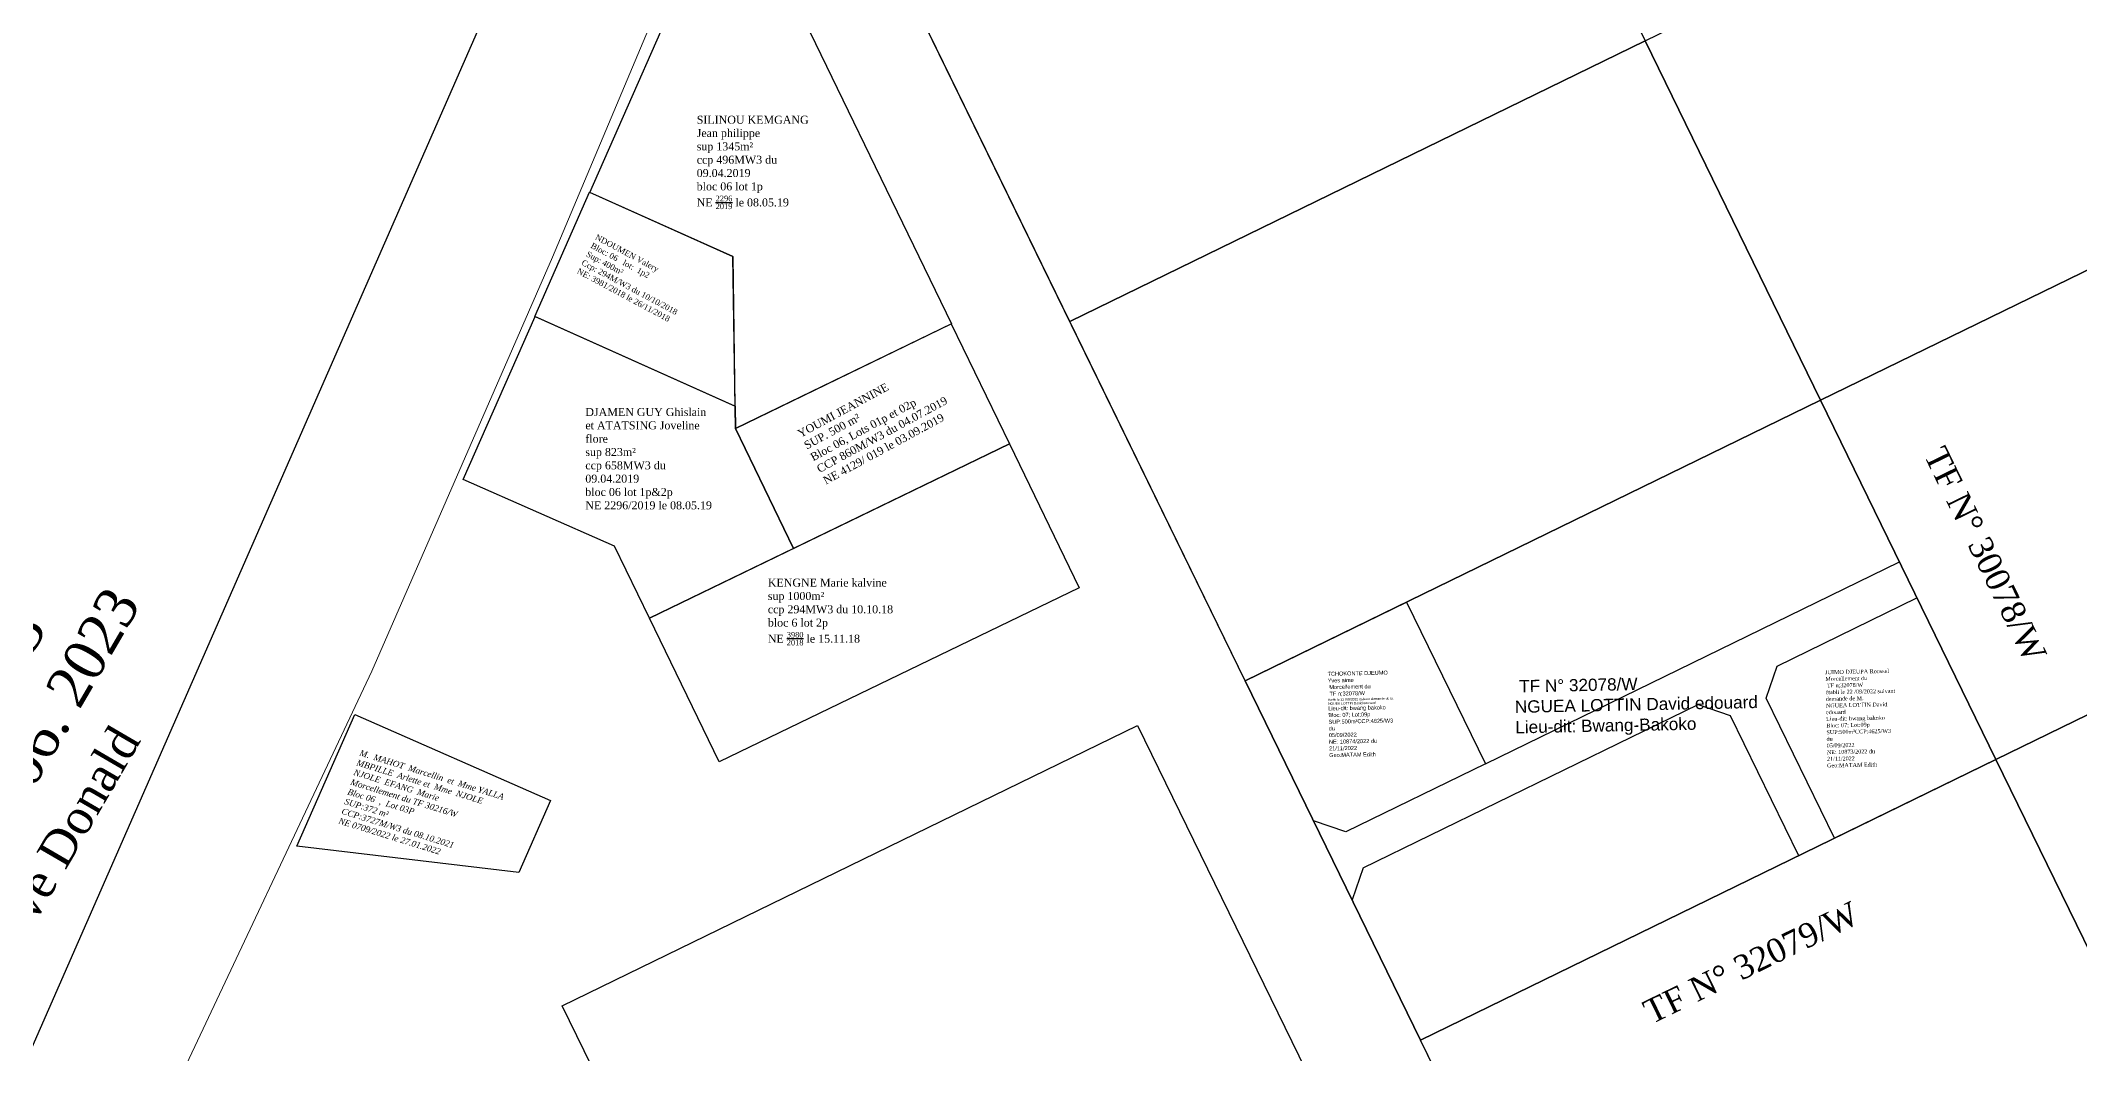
# Model space of a CAD drawing. Header units: millimetres. Extents: x 590121 to 927379, y 438565 to 1441738.
# Drawn here: x 591785.9 to 592040.7, y 440981.7 to 441108.4 of the extents above; entities that cross this region are included whole.
import ezdxf
from ezdxf.enums import TextEntityAlignment as Align

# ---------------------------------------------------------------- set-up
doc = ezdxf.new("R2010")
doc.units = ezdxf.units.MM
doc.header["$LTSCALE"] = 10
for name, color, linetype in [('Cotation Linéaire', 255, 'Continuous'), ('end maj 26 02 2021', 30, 'Continuous'), ('Parcelle MAJ', 6, 'Continuous')]:
    doc.layers.add(name, color=color, linetype=linetype)
doc.layers.add('MAJ APRES LE 13.01.2023', color=222, linetype='Continuous', lineweight=30)
doc.layers.add('Roads_others', color=24, linetype='Continuous', lineweight=9)
doc.styles.get("Standard").update_dxf_attribs({"font": 'arial.ttf'})
doc.styles.add('Times 1.0', font='times.ttf', dxfattribs={"width": 0.99, "height": 1})
doc.styles.add('Times 1.5', font='times.ttf', dxfattribs={"width": 0.99, "height": 0.75})
doc.styles.add('Times 3.0', font='times.ttf', dxfattribs={"width": 0.99, "height": 3})

msp = doc.modelspace()

# ---------------------------------------------------------------- linework, layer by layer
for p, q in [((591936.47, 441028.32), (591878.35, 441147.47)), ((591936.47, 441028.32), (592008.37, 441063.4)), ((591966.49, 441017.94), (592018.24, 441043.18)), ((591936.47, 441028.32), (591958.39, 440983.38)), ((591951.22, 441004.93), (591993.06, 441025.34)), ((591993.06, 441025.34), (591997.08, 441023.96)), ((591997.08, 441023.96), (592005.63, 441006.44)), ((591958.39, 440983.38), (592030.29, 441018.46)), ((591951.22, 441004.93), (591949.84, 441000.92)), ((592004.31, 440889.26), (591958.39, 440983.38))]:
    msp.add_line(p, q)
at = {"flags": 128}
for points in [[(591964.53, 441153.27), (591986.45, 441108.34), (591914.55, 441073.26), (591892.63, 441118.2)], [(592058.35, 441143.41), (592080.27, 441098.47), (592008.37, 441063.4), (591986.45, 441108.34)], [(591986.45, 441108.34), (592008.37, 441063.4), (591936.47, 441028.32), (591914.55, 441073.26)], [(592080.27, 441098.47), (592102.19, 441053.54), (592030.29, 441018.46), (592008.37, 441063.4)], [(592008.37, 441063.4), (592030.29, 441018.46), (591958.39, 440983.38), (591936.47, 441028.32)], [(592102.19, 441053.55), (592123.87, 441009.22), (592052.22, 440973.54), (592030.29, 441018.47)], [(592020.43, 441038.69), (592030.29, 441018.47), (592010.12, 441008.63), (592001.57, 441026.15), (592002.95, 441030.16)], [(591825.18, 441024.1), (591849.64, 441013.33), (591845.69, 441004.33), (591817.92, 441007.64)], [(591825.18, 441024.1), (591849.64, 441013.33), (591845.69, 441004.33), (591817.92, 441007.64)], [(591923.01, 441022.73), (591944.93, 440977.8), (591873.03, 440942.72), (591851.11, 440987.66)], [(592030.29, 441018.46), (592052.22, 440973.52), (591980.32, 440938.45), (591958.39, 440983.38)]]:
    msp.add_lwpolyline(points, close=True, dxfattribs=at)
at = {"color": 7, "flags": 128}
msp.add_lwpolyline([(591825.18, 441024.1), (591849.64, 441013.33), (591845.69, 441004.33), (591817.92, 441007.64)], close=True, dxfattribs=at)
msp.add_lwpolyline([(591825.18, 441024.1), (591849.64, 441013.33), (591845.69, 441004.33), (591817.92, 441007.64)], close=True, dxfattribs=at)
at = {"layer": 'end maj 26 02 2021', "color": 150, "linetype": 'ByBlock', "lineweight": -3, "ltscale": 0.0014, "flags": 128}
msp.add_lwpolyline([(591868.26, 441120.53), (591876.65, 441120.68), (591899.75, 441072.94), (591872.74, 441059.88), (591872.43, 441081.39), (591854.55, 441089.4), (591868.26, 441120.53)], dxfattribs=at)
msp.add_lwpolyline([(591868.26, 441120.53), (591876.65, 441120.68), (591899.75, 441072.94), (591872.74, 441059.88), (591872.43, 441081.39), (591854.55, 441089.4), (591868.26, 441120.53)], dxfattribs=at)
at = {"layer": 'end maj 26 02 2021', "color": 150}
msp.add_lwpolyline([(591854.53, 441089.41), (591872.41, 441081.4), (591872.67, 441062.66), (591847.69, 441073.86)], close=True, dxfattribs=at)
msp.add_lwpolyline([(591854.53, 441089.41), (591872.41, 441081.4), (591872.67, 441062.66), (591847.69, 441073.86)], close=True, dxfattribs=at)
at = {"layer": 'end maj 26 02 2021', "color": 150, "linetype": 'ByBlock', "lineweight": -3, "ltscale": 0.0014, "flags": 128}
msp.add_lwpolyline([(591847.7, 441073.86), (591872.7, 441062.65), (591872.74, 441059.88), (591880, 441044.87), (591862.01, 441036.16), (591857.65, 441045.16), (591838.73, 441053.5)], close=True, dxfattribs=at)
msp.add_lwpolyline([(591847.7, 441073.86), (591872.7, 441062.65), (591872.74, 441059.88), (591880, 441044.87), (591862.01, 441036.16), (591857.65, 441045.16), (591838.73, 441053.5)], close=True, dxfattribs=at)
at = {"layer": 'end maj 26 02 2021', "color": 150, "lineweight": -3, "flags": 128}
for points in [[(591899.73, 441072.95), (591907, 441057.93), (591880, 441044.87), (591872.75, 441059.88)], [(591899.73, 441072.95), (591907, 441057.93), (591880, 441044.87), (591872.75, 441059.88)], [(591906.99, 441057.93), (591915.71, 441039.94), (591870.7, 441018.16), (591861.99, 441036.16)], [(591906.99, 441057.93), (591915.71, 441039.94), (591870.7, 441018.16), (591861.99, 441036.16)]]:
    msp.add_lwpolyline(points, close=True, dxfattribs=at)
at = {"layer": 'MAJ APRES LE 13.01.2023', "color": 232, "lineweight": 30, "flags": 128}
msp.add_lwpolyline([(591836.51, 441313.66), (591820.35, 441198.27), (591869.85, 441176.57), (591678.81, 440740.62), (591671.82, 440736.31), (591585.35, 440741.11), (591653.15, 440918.06), (591786.1, 441137.48), (591767.76, 441309.01)], close=True, dxfattribs=at)
at = {"layer": 'Parcelle MAJ', "color": 6, "lineweight": 30, "flags": 128}
msp.add_lwpolyline([(591956.63, 441038.16), (591966.49, 441017.94), (591949.03, 441009.42), (591945.02, 441010.81), (591936.47, 441028.32)], close=True, dxfattribs=at)
at = {"layer": 'Roads_others'}
msp.add_lwpolyline([(591995.7, 441316.31), (591991.24, 441308.4), (591982.84, 441292.64), (591977.71, 441288.27), (591936.05, 441263.17), (591925.78, 441255.46), (591921.92, 441247.32), (591902.17, 441196.87), (591873.2, 441136.79), (591849.87, 441081.31), (591827.3, 441029.53), (591801, 440973.74), (591776.49, 440917.81), (591736.83, 440822.38), (591705.04, 440758.31), (591702.66, 440749.29), (591702.82, 440738.93), (591704.91, 440734.35), (591722.19, 440724.2)], dxfattribs=at)

# ---------------------------------------------------------------- texts
at = {"color": 7, "insert": (591825.93, 441019.7), "char_height": 0.7623, "width": 48.1428, "attachment_point": 1, "rotation": 342.806}
msp.add_mtext('\\A1;{\\fTimes New Roman|b0|i1|c0|p18;M.  MAHOT  Marcellin  et  Mme YALLA\\PMBPILLE  Arlette et  Mme  NJOLE \\PNJOLE  EFANG  Marie\\P\\C1;Morcellement du TF 30216/W\\P\\C7;Bloc 06  ,  Lot 03P\\PSUP:372 m²\\PCCP:3727M/W3 du 08.10.2021\\PNE 0709/2022 le 27.01.2022}', dxfattribs=at)
msp.add_mtext('\\A1;{\\fTimes New Roman|b0|i1|c0|p18;M.  MAHOT  Marcellin  et  Mme YALLA\\PMBPILLE  Arlette et  Mme  NJOLE \\PNJOLE  EFANG  Marie\\P\\C1;Morcellement du TF 30216/W\\P\\C7;Bloc 06  ,  Lot 03P\\PSUP:372 m²\\PCCP:3727M/W3 du 08.10.2021\\PNE 0709/2022 le 27.01.2022}', dxfattribs=at)
at = {"layer": 'Cotation Linéaire', "color": 6, "lineweight": 30, "style": 'Times 3.0', "width": 0.99}
msp.add_text('TF N° 30078/W', height=3, rotation=296.0046, dxfattribs=at).set_placement((592027.63, 441043.47), align=Align.CENTER)
msp.add_text('TF N° 32079/W', height=3, rotation=26.0046, dxfattribs=at).set_placement((591999.03, 440994.41), align=Align.TOP_CENTER)
at = {"layer": 'end maj 26 02 2021', "color": 150, "linetype": 'ByBlock', "lineweight": -3, "ltscale": 0.0014, "char_height": 1, "attachment_point": 1, "style": 'Times 1.0'}
for s, insert, width in [('\\A1;SILINOU KEMGANG Jean philippe\\Psup 1345m²\\Pccp 496MW3 du 09.04.2019 \\Pbloc 06 lot 1p\\PNE {\\H0.7x;\\S2296/2019;} le 08.05.19', (591867.91, 441098.99), 15.5134), ('\\A1;SILINOU KEMGANG Jean philippe\\Psup 1345m²\\Pccp 496MW3 du 09.04.2019 \\Pbloc 06 lot 1p\\PNE {\\H0.7x;\\S2296/2019;} le 08.05.19', (591867.91, 441098.99), 15.5134), ('\\A1;DJAMEN GUY Ghislain et ATATSING Joveline flore\\P{\\fTimes New Roman|b0|i0|c186|p18;sup }823{\\fTimes New Roman|b0|i0|c186|p18;m²\\Pccp }658{\\fTimes New Roman|b0|i0|c186|p18;MW3 du 09.04.2019 \\Pbloc 06 lot 1p}&2p{\\fTimes New Roman|b0|i0|c186|p18;\\PNE }2296/2019{\\fTimes New Roman|b0|i0|c186|p18; le 08.05.19}', (591853.99, 441062.43), 15.5134), ('\\A1;DJAMEN GUY Ghislain et ATATSING Joveline flore\\P{\\fTimes New Roman|b0|i0|c186|p18;sup }823{\\fTimes New Roman|b0|i0|c186|p18;m²\\Pccp }658{\\fTimes New Roman|b0|i0|c186|p18;MW3 du 09.04.2019 \\Pbloc 06 lot 1p}&2p{\\fTimes New Roman|b0|i0|c186|p18;\\PNE }2296/2019{\\fTimes New Roman|b0|i0|c186|p18; le 08.05.19}', (591853.99, 441062.43), 15.5134), ('\\A1;KENGNE Marie kalvine\\Psup 1000m²\\Pccp 294MW3 du 10.10.18\\Pbloc 6 lot 2p\\PNE {\\H0.7x;\\S3980/2018;} le 15.11.18', (591876.8, 441041.09), 53.7012), ('\\A1;KENGNE Marie kalvine\\Psup 1000m²\\Pccp 294MW3 du 10.10.18\\Pbloc 6 lot 2p\\PNE {\\H0.7x;\\S3980/2018;} le 15.11.18', (591876.8, 441041.09), 53.7012)]:
    msp.add_mtext(s, dxfattribs=dict(at, insert=insert, width=width))
at = {"layer": 'end maj 26 02 2021', "insert": (591855.49, 441084.21), "char_height": 0.7221, "attachment_point": 1, "rotation": 331.7905}
msp.add_mtext_dynamic_manual_height_columns('{\\fTimes New Roman|b0|i0|c0|p18;NDOUMEN Valery\\PBloc: 06   lot:  1p2\\PSup: 400m²\\PCcp: 294M/W3 du 10/10/2018\\PNE: 3981/2018 le 26/11/2018}', width=223.834, gutter_width=12.5, heights=[45.53], dxfattribs=at)
msp.add_mtext_dynamic_manual_height_columns('{\\fTimes New Roman|b0|i0|c0|p18;NDOUMEN Valery\\PBloc: 06   lot:  1p2\\PSup: 400m²\\PCcp: 294M/W3 du 10/10/2018\\PNE: 3981/2018 le 26/11/2018}', width=223.834, gutter_width=12.5, heights=[45.53], dxfattribs=at)
at = {"layer": 'end maj 26 02 2021', "color": 150, "linetype": 'ByBlock', "lineweight": -3, "ltscale": 0.0014, "insert": (591880.4, 441059.57), "char_height": 1, "width": 34.9124, "attachment_point": 1, "rotation": 28.5213, "style": 'Times 1.0'}
msp.add_mtext('{\\C256;YOUMI JEANNINE\\PSUP. 500 m²\\PBloc 06, Lots 01p et 02p\\PCCP 860M/W3 du 04.07.2019\\PNE 4129/ 019 le 03.09.2019}', dxfattribs=at)
msp.add_mtext('{\\C256;YOUMI JEANNINE\\PSUP. 500 m²\\PBloc 06, Lots 01p et 02p\\PCCP 860M/W3 du 04.07.2019\\PNE 4129/ 019 le 03.09.2019}', dxfattribs=at)
at = {"layer": 'end maj 26 02 2021', "color": 1, "linetype": 'ByBlock', "attachment_point": 1, "rotation": 1.178}
for s, insert, char_height, width in [('\\A1;{\\C7;TCHOKONTE DJEUMO Yves aime\\P\\C3; }Morcellement du\\P TF n;32078/W \\P{\\H0.6x;\\C7;établi le 22 /09/2022 suivant demande de M.\\PNGUEA LOTTIN David edouard\\P\\H1.667x;Lieu-dit: bwang bakoko Bloc: 07; Lot:09p SUP:500m²CCP:4625/W3 du \\P05/09/2022\\PNE: 10874/2022 du 21/11/2022\\P}Geo:MATAM Edith', (591946.75, 441029.43), 0.5, 8.7388), ('\\A1;{\\fTimes New Roman|b0|i0|c0|p18;\\C3;JUIMO DJEUPA Roussel \\C1;Morcellement du\\P TF n;32078/W \\Pétabli le 22 /09/2022 suivant demande de M.\\PNGUEA LOTTIN David edouard\\P\\C7;Lieu-dit: bwang bakoko Bloc: 07; Lot:09p SUP:500m²CCP:4625/W3 du \\P05/09/2022\\PNE: 10873/2022 du 21/11/2022\\P\\C1;Geo:MATAM Edith}', (592008.95, 441029.63), 0.5, 8.7388), ('\\A1; TF N° 32078/W \\P{\\C7;NGUEA LOTTIN David edouard\\PLieu-dit: Bwang-Bakoko }', (591970.1, 441028.38), 1.5345, 34.5093)]:
    msp.add_mtext(s, dxfattribs=dict(at, insert=insert, char_height=char_height, width=width))
at = {"layer": 'MAJ APRES LE 13.01.2023', "color": 232, "lineweight": 30, "insert": (591756, 440947.75), "char_height": 4.29238, "width": 187.6262, "attachment_point": 7, "rotation": 59.7503, "style": 'Times 1.5'}
msp.add_mtext('\\A1;{\\fTimes New Roman|b0|i0|c186|p18;\\H0.8667x;\\C1;Morcellement du T.F. N° \\fTimes New Roman|b0|i0|c0|p18;23450\\fTimes New Roman|b0|i0|c186|p18;/W\\fTimes New Roman|b0|i0|c0|p18;\\C256; \\P\\fTimes New Roman|b1|i0|c0|p18;\\H1.385x;\\C7;ABDOUL Nassir\\P\\fTimes New Roman|b0|i0|c0|p18;Lieu-dit : Bwang-Bakoko\\PSup :  4ha 69 ca 16 a\\PBloc 04 Lot 09 à 38\\PCCP : M/W3 du 14. 06. 2023\\PNE : 7149/2023 du 14. 06. 2023\\P\\fTimes New Roman|b1|i0|c0|p18;\\C1;Géo : \\A0;\\fTimes New Roman|b0|i0|c186|p18;\\H0.8333x;BAAH M. Hervé Donald}', dxfattribs=at)

doc.saveas('drawing.dxf')
